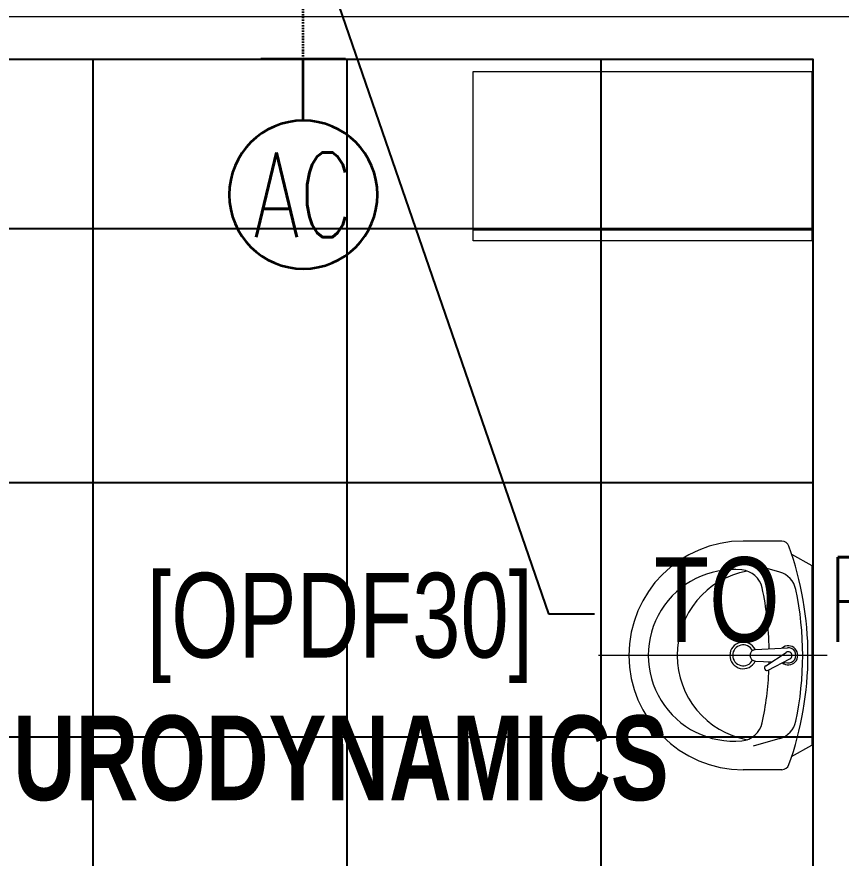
# Model space of a CAD drawing. Extents: x -178977 to 231842, y -29287 to 19916.
# Drawn here: x 36596 to 38543, y -4697 to -2710 of the extents above; entities that cross this region are included whole.
import ezdxf
from ezdxf import colors
from ezdxf.entities.mleader import LeaderData, LeaderLine
from ezdxf.enums import TextEntityAlignment as Align
from ezdxf.math import Vec2, Vec3

# ---------------------------------------------------------------- set-up
doc = ezdxf.new("R2010")
doc.units = 0
doc.header["$LTSCALE"] = 0.25
doc.linetypes.add('DASHDOT', pattern=[25.4, 12.7, -6.35, 0, -6.35])
for name, color, linetype, lineweight in [('01-First Floor-FUR$0$72_EGR_BASE_TEXT', 252, 'Continuous', 5), ('01-First Floor-FUR$0$LOADING', 253, 'Continuous', 5), ('01-First Floor-FUR$0$SANIT', 250, 'Continuous', 5), ('01-First Floor-FUR$0$Walls', 251, 'Continuous', 5), ('E-LITE-CIRC', 6, 'Continuous', 25), ('E-LITE-CLNG-CNDT', 6, 'DASHDOT', 35), ('E-POWR-CIRC-NUMB', 6, 'Continuous', 25), ('E-POWR-CLNG-CNDT', 6, 'DASHDOT', 35), ('E-POWR-WALL @ 100', 4, 'Continuous', 35)]:
    doc.layers.add(name, color=color, linetype=linetype, lineweight=lineweight)
doc.layers.add('01-First Floor-FUR$0$FALSE CEILING', color=251, linetype='Continuous')
doc.layers.add('E-POWR-IDEN', color=101, linetype='Continuous')
doc.styles.add('01-First Floor-FUR$0$X3G_ENTITY_9EC9', font='swisscl.ttf', dxfattribs={"height": 0.2})
doc.styles.add('01-First Floor-FUR$0$X3G_ENTITY_9F38', font='swisscl.ttf', dxfattribs={"height": 0.2})
doc.styles.add('DC_SIMPLEX', font='SIMPLEX.shx', dxfattribs={"width": 0.7})

# ---------------------------------------------------------------- blocks, each defined once
blk = doc.blocks.new('01-First Floor-FUR$0$GF21027-P')
at = {"layer": '01-First Floor-FUR$0$LOADING'}
for p, q in [((0.4, 0.4), (-0.4, 0.4)), ((-0.4, 0.4), (-0.4, 0)), ((0.4, 0), (0.4, 0.4)), ((-0.4, 0.025), (0.4, 0.025)), ((-0.4, 0), (0.4, 0))]:
    blk.add_line(p, q, dxfattribs=at)
blk = doc.blocks.new('01-First Floor-FUR$0$lav-manta 60')
at = {"layer": '01-First Floor-FUR$0$SANIT'}
for p, q in [((0, 0.04), (0, -0.56)), ((-0.2658, -0.0529), (-0.2358, 0)), ((-0.2358, 0), (0.2358, 0)), ((0.2658, -0.0529), (0.2358, 0)), ((-0.015, -0.1473), (-0.0199, -0.064)), ((0.0389, -0.1142), (0.0087, -0.0575)), ((0.0191, -0.077), (0.0199, -0.064)), ((-0.3, -0.0789), (-0.3, -0.18)), ((-0.2185, -0.0841), (-0.2383, -0.1537)), ((0.0274, -0.121), (-0.0078, -0.0673)), ((0.2185, -0.0841), (0.2383, -0.1537)), ((0.3, -0.0789), (0.3, -0.18)), ((0.015, -0.1473), (0.0174, -0.1057))]:
    blk.add_line(p, q, dxfattribs=at)
for centre, radius, start, end in [((0, -0.8557), 0.8457, 70.1771, 109.8229), ((-0.1608, -0.1006), 0.06, 101.8086, 164.0794), ((0, -0.8696), 0.8457, 78.1914, 101.8086), ((0, -0.0617), 0.025, 320.7474, 220.368), ((0, -0.0617), 0.02, 353.2671, 186.682), ((0.1608, -0.1006), 0.06, 15.9206, 78.1914), ((-0.28, -0.0789), 0.02, 109.8229, 180), ((0, -0.0617), 0.00966, 25.4127, 215.9577), ((0.28, -0.0789), 0.02, 0, 70.1771), ((-0.1645, -0.189), 0.06, 102.0883, 174.8142), ((0, -0.9572), 0.8457, 91.1572, 102.0883), ((0, -0.9572), 0.8457, 88.5486, 88.844), ((0.0332, -0.1176), 0.00666, 210.6852, 30.6852), ((0, -0.9572), 0.8457, 77.9117, 87.4274), ((0.1645, -0.189), 0.06, 5.1858, 77.9117), ((0, -0.18), 0.035, 115.3106, 64.6894), ((0, -0.1473), 0.015, 180, 0), ((0, -0.1282), 0.2252, 190.6097, 349.3903), ((0, -0.18), 0.0275, 117.1496, 62.8504), ((0, -0.18), 0.3, 180, 0), ((0, -0.2039), 0.2252, 174.8142, 5.1858)]:
    blk.add_arc(centre, radius, start, end, dxfattribs=at)
blk = doc.blocks.new('01-First Floor-FUR')
at = {"layer": '01-First Floor-FUR$0$FALSE CEILING', "linetype": 'Continuous'}
for p, q in [((36776, -6810), (36776, -2810)), ((37376, -6810), (37376, -2810)), ((37976, -6810), (37976, -2810)), ((34976, -3210), (38476, -3210)), ((34976, -3810), (38476, -3810)), ((34976, -4410), (38476, -4410))]:
    blk.add_line(p, q, dxfattribs=at)
at = {"layer": '01-First Floor-FUR$0$FALSE CEILING'}
blk.add_lwpolyline([(34976, -2810), (38476, -2810), (38476, -6810), (34976, -6810)], close=True, dxfattribs=at)
at = {"layer": '01-First Floor-FUR$0$Walls'}
for p, q in [((42876, -2710), (34876, -2710)), ((38476, -2810), (34976, -2810)), ((38476, -2810), (38476, -6810))]:
    blk.add_line(p, q, dxfattribs=at)
at = {"layer": '01-First Floor-FUR$0$LOADING', "color": 1, "xscale": -1000, "yscale": 1000, "zscale": 1000, "rotation": 359.9999999790884}
blk.add_blockref('01-First Floor-FUR$0$GF21027-P', (38073.2, -3238.8, -0.1), dxfattribs=at)
at = {"layer": '01-First Floor-FUR$0$SANIT', "xscale": 900.000000000201, "yscale": 900.000000000201, "zscale": 900.000000000201, "rotation": 270}
blk.add_blockref('01-First Floor-FUR$0$lav-manta 60', (38473.2, -4217.9, -0.1), dxfattribs=at)
at = {"layer": '01-First Floor-FUR$0$72_EGR_BASE_TEXT', "char_height": 200, "attachment_point": 2}
for s, insert, style in [('[OPDF30]', (37358.7, -4023.1, 0), '01-First Floor-FUR$0$X3G_ENTITY_9F38'), ('{\\fSwis721 LtCn BT|b1|i0|c0|p34;URODYNAMICS}', (37361, -4360, 0), '01-First Floor-FUR$0$X3G_ENTITY_9EC9')]:
    blk.add_mtext(s, dxfattribs=dict(at, insert=insert, style=style))
blk = doc.blocks.new('ARR0W')
at = {"color": 45}
blk.add_ellipse((0, 0), major_axis=(0.4, 0), ratio=0.4, dxfattribs=at)
at = {"color": 45, "ltscale": 0.5}
blk.add_solid([(-1.4, 0.167), (-0.4, 0), (-1.4, -0.167)], dxfattribs=at)
blk = doc.blocks.new('*U230')
for p, q in [((0, -1), (0, 1)), ((1.45, 0), (0, 0))]:
    blk.add_line(p, q)
blk.add_circle((3.2, 0), 1.75)
at = {"layer": 'E-POWR-CIRC-NUMB', "style": 'DC_SIMPLEX', "width": 0.7, "flags": 8}
blk.add_attdef('CIRCUIT', (3.364, 5.671), '', height=2, rotation=360, dxfattribs=at)
at = {"layer": 'E-POWR-IDEN', "style": 'DC_SIMPLEX', "width": 0.7, "flags": 8}
blk.add_attdef('TYPE', text='', height=2, rotation=270, dxfattribs=at).set_placement((3.2, 0), align=Align.MIDDLE_CENTER)

msp = doc.modelspace()

# ---------------------------------------------------------------- linework, layer by layer
at = {"layer": 'E-POWR-CLNG-CNDT'}
msp.add_lwpolyline([(37272.3, -2810), (37272.3, -1260)], dxfattribs=at)

# ---------------------------------------------------------------- block references
at = {"layer": 'E-LITE-CLNG-CNDT'}
msp.add_blockref('01-First Floor-FUR', (0, 0), dxfattribs=at)
at = {"layer": 'E-POWR-WALL @ 100'}
ref = msp.add_blockref('*U230', (37272.3, -2810, 0), dxfattribs=dict(at, xscale=-100, yscale=100, zscale=100, rotation=90))
ref.add_attrib('TYPE', 'AC', dxfattribs={"layer": 'E-POWR-IDEN', "height": 200, "rotation": 0, "style": 'DC_SIMPLEX', "width": 0.7, "flags": 8}).set_placement((37272.3, -3130, 0), align=Align.MIDDLE_CENTER)

# ---------------------------------------------------------------- leaders
at = {"layer": 'E-LITE-CIRC'}
ml = msp.add_multileader_mtext('Standard', dxfattribs=at)
ml.set_content('{\\Fdc_el_romans|c0;\\W0.8;TO\\Fromans|c0; \\Fsimplex|c0;PP-\\Fdc_el_romans|c0;F1\\Fsimplex|c0;/M29}', color=256, style='DC_SIMPLEX')
ml.set_leader_properties()
ml.set_arrow_properties(name='ARR0W')
ml.build(insert=Vec2(0, 0))
ml.multileader.update_dxf_attribs({"dogleg_length": 200, "arrow_head_size": 140, "scale": 100})
ctx = ml.context
ctx.base_point, ctx.scale, ctx.char_height, ctx.arrow_head_size, ctx.landing_gap_size, ctx.plane_origin, ctx.plane_x_axis, ctx.plane_y_axis = Vec3(37960.1, -4119.5, 0), 100, 200, 140, 140, Vec3(49616, -9165.5, 0), Vec3(1, 0.000001, 0), Vec3(-0.000001, 1, 0)
notes = []
notes.append((ctx, [(0, (1, 1, 0), (37851.3, -4119.5, 0), (1, 0.000001, 0), 108.8, [(0, [(37272.3, -2439.8, 0)], 0, [])])]))
ctx.mtext.insert, ctx.mtext.text_direction, ctx.mtext.rotation, ctx.mtext.flow_direction = Vec3(38100.1, -3986.1, 0), Vec3(1, 0.000001, 0), 0.000001, 5
for ctx, leaders in notes:
    for number, flags, end, landing, length, lines in leaders:
        leader = LeaderData()
        leader.index, (leader.has_last_leader_line, leader.has_dogleg_vector, leader.attachment_direction) = number, flags
        leader.last_leader_point, leader.dogleg_vector, leader.dogleg_length = Vec3(end), Vec3(landing), length
        for number, points, colour, breaks in lines:
            line = LeaderLine()
            line.index, line.vertices, line.color, line.breaks = number, Vec3.list(points), colors.encode_raw_color(colour), breaks
            leader.lines.append(line)
        ctx.leaders.append(leader)

doc.saveas('drawing.dxf')
